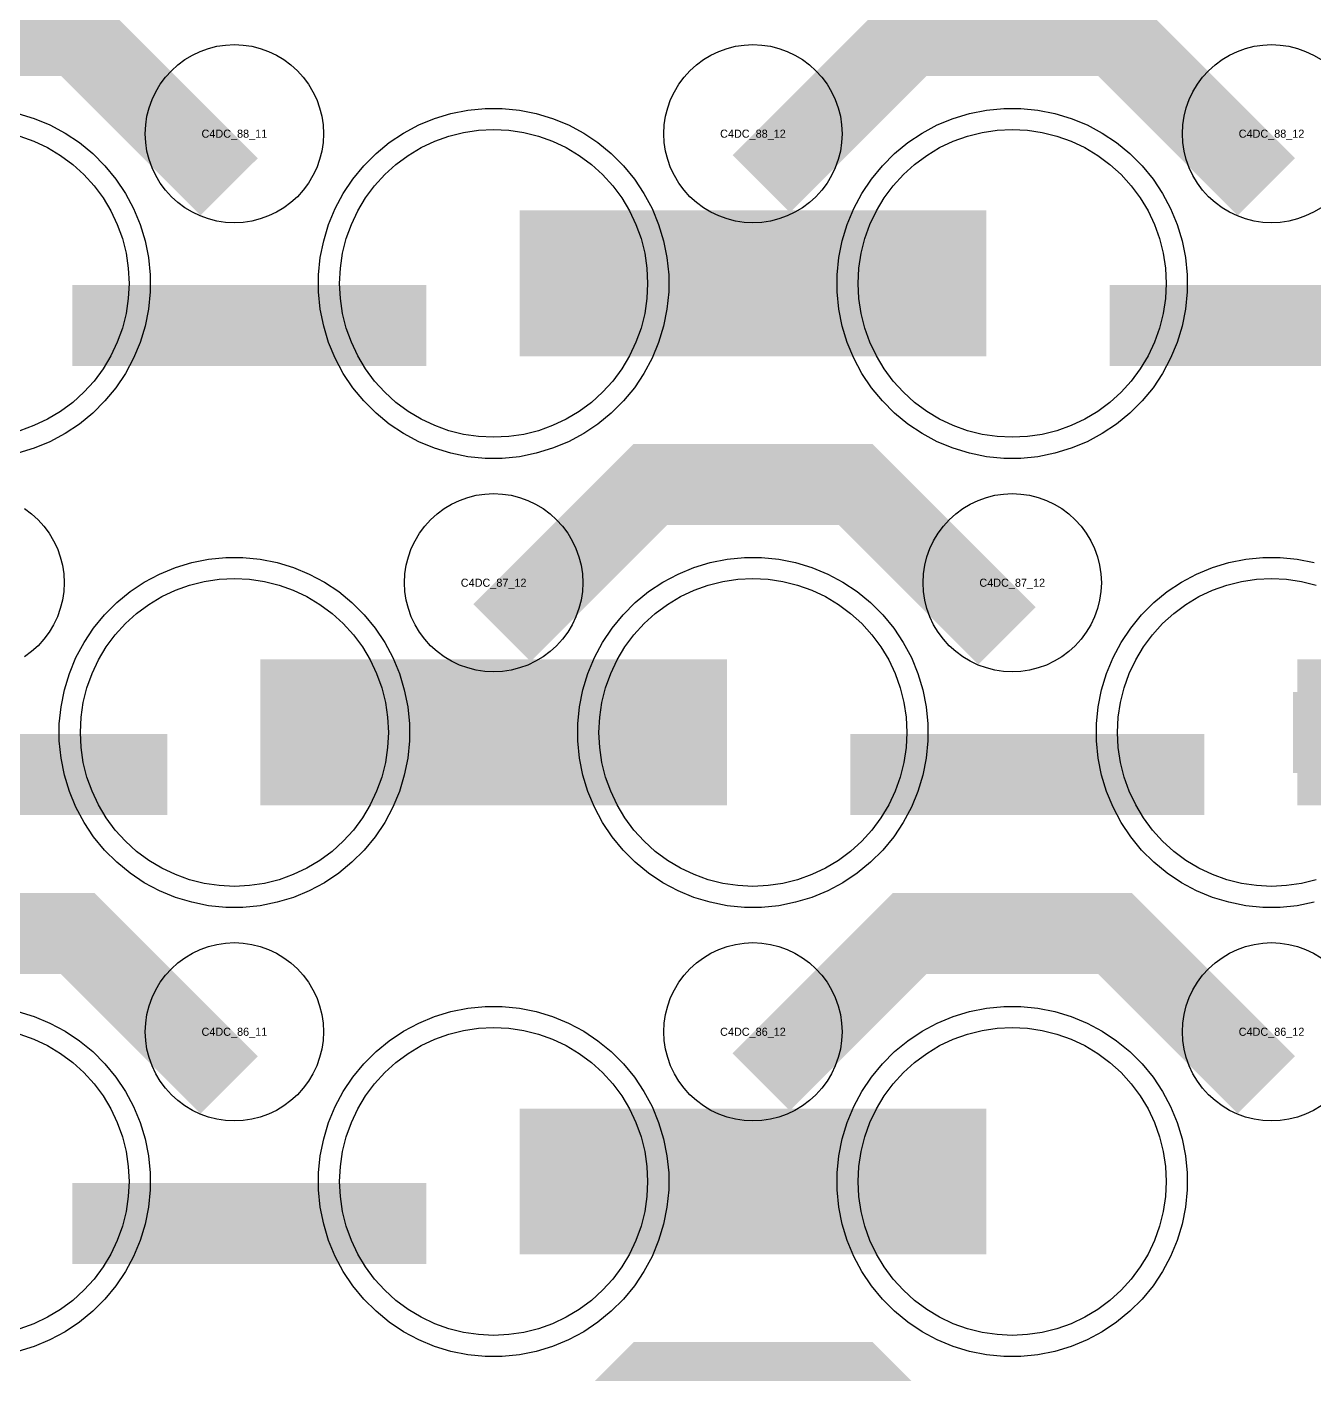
# Model space of a CAD drawing. Extents: x -11880 to 11880, y -14992 to 14992.
# Drawn here: x -8304 to -7906.9, y -2982.5 to -2566.8 of the extents above; entities that cross this region are included whole.
import ezdxf
from ezdxf.enums import TextEntityAlignment as Align

# ---------------------------------------------------------------- set-up
doc = ezdxf.new("R2010")
doc.units = 0
doc.header["$MEASUREMENT"] = 0
for name, color, linetype in [('GDS_775_DT_237', 138, 'CONTINUOUS'), ('RDL1_FS', 34, 'CONTINUOUS'), ('RDL_BS', 160, 'CONTINUOUS')]:
    doc.layers.add(name, color=color, linetype=linetype)

msp = doc.modelspace()

# ---------------------------------------------------------------- linework, layer by layer
at = {"layer": 'RDL1_FS'}
for points in [[(-8306.209, -2600.461), (-8301.819, -2602.033), (-8297.605, -2604.025), (-8293.605, -2606.423), (-8289.86, -2609.201), (-8286.406, -2612.331), (-8283.276, -2615.785), (-8280.498, -2619.53), (-8278.1, -2623.53), (-8276.108, -2627.744), (-8274.536, -2632.134), (-8273.404, -2636.657), (-8272.72, -2641.268), (-8272.491, -2645.925), (-8272.72, -2650.582), (-8273.404, -2655.193), (-8274.536, -2659.716), (-8276.108, -2664.106), (-8278.1, -2668.32), (-8280.498, -2672.32), (-8283.276, -2676.065), (-8286.406, -2679.519), (-8289.86, -2682.649), (-8293.605, -2685.427), (-8297.605, -2687.825), (-8301.819, -2689.817), (-8306.209, -2691.389)], [(-8306.209, -2877.591), (-8301.819, -2879.163), (-8297.605, -2881.155), (-8293.605, -2883.553), (-8289.86, -2886.331), (-8286.406, -2889.461), (-8283.276, -2892.915), (-8280.498, -2896.66), (-8278.1, -2900.66), (-8276.108, -2904.874), (-8274.536, -2909.264), (-8273.404, -2913.787), (-8272.72, -2918.398), (-8272.491, -2923.055), (-8272.72, -2927.712), (-8273.404, -2932.323), (-8274.536, -2936.846), (-8276.108, -2941.236), (-8278.1, -2945.45), (-8280.498, -2949.45), (-8283.276, -2953.195), (-8286.406, -2956.649), (-8289.86, -2959.779), (-8293.605, -2962.557), (-8297.605, -2964.955), (-8301.819, -2966.947), (-8306.209, -2968.519)]]:
    msp.add_lwpolyline(points, dxfattribs=at)
for points in [[(-8160, -2693.434), (-8164.657, -2693.205), (-8169.268, -2692.521), (-8173.791, -2691.389), (-8178.181, -2689.817), (-8182.395, -2687.825), (-8186.395, -2685.427), (-8190.14, -2682.649), (-8193.594, -2679.519), (-8196.724, -2676.065), (-8199.502, -2672.32), (-8201.9, -2668.32), (-8203.892, -2664.106), (-8205.464, -2659.716), (-8206.596, -2655.193), (-8207.28, -2650.582), (-8207.509, -2645.925), (-8207.28, -2641.268), (-8206.596, -2636.657), (-8205.464, -2632.134), (-8203.892, -2627.744), (-8201.9, -2623.53), (-8199.502, -2619.53), (-8196.724, -2615.785), (-8193.594, -2612.331), (-8190.14, -2609.201), (-8186.395, -2606.423), (-8182.395, -2604.025), (-8178.181, -2602.033), (-8173.791, -2600.461), (-8169.268, -2599.329), (-8164.657, -2598.645), (-8160, -2598.416), (-8155.343, -2598.645), (-8150.732, -2599.329), (-8146.209, -2600.461), (-8141.819, -2602.033), (-8137.605, -2604.025), (-8133.605, -2606.423), (-8129.86, -2609.201), (-8126.406, -2612.331), (-8123.276, -2615.785), (-8120.498, -2619.53), (-8118.1, -2623.53), (-8116.108, -2627.744), (-8114.536, -2632.134), (-8113.404, -2636.657), (-8112.72, -2641.268), (-8112.491, -2645.925), (-8112.72, -2650.582), (-8113.404, -2655.193), (-8114.536, -2659.716), (-8116.108, -2664.106), (-8118.1, -2668.32), (-8120.498, -2672.32), (-8123.276, -2676.065), (-8126.406, -2679.519), (-8129.86, -2682.649), (-8133.605, -2685.427), (-8137.605, -2687.825), (-8141.819, -2689.817), (-8146.209, -2691.389), (-8150.732, -2692.521), (-8155.343, -2693.205)], [(-8000, -2693.434), (-8004.657, -2693.205), (-8009.268, -2692.521), (-8013.791, -2691.389), (-8018.181, -2689.817), (-8022.395, -2687.825), (-8026.395, -2685.427), (-8030.14, -2682.649), (-8033.594, -2679.519), (-8036.724, -2676.065), (-8039.502, -2672.32), (-8041.9, -2668.32), (-8043.892, -2664.106), (-8045.464, -2659.716), (-8046.596, -2655.193), (-8047.28, -2650.582), (-8047.509, -2645.925), (-8047.28, -2641.268), (-8046.596, -2636.657), (-8045.464, -2632.134), (-8043.892, -2627.744), (-8041.9, -2623.53), (-8039.502, -2619.53), (-8036.724, -2615.785), (-8033.594, -2612.331), (-8030.14, -2609.201), (-8026.395, -2606.423), (-8022.395, -2604.025), (-8018.181, -2602.033), (-8013.791, -2600.461), (-8009.268, -2599.329), (-8004.657, -2598.645), (-8000, -2598.416), (-7995.343, -2598.645), (-7990.732, -2599.329), (-7986.209, -2600.461), (-7981.819, -2602.033), (-7977.605, -2604.025), (-7973.605, -2606.423), (-7969.86, -2609.201), (-7966.406, -2612.331), (-7963.276, -2615.785), (-7960.498, -2619.53), (-7958.1, -2623.53), (-7956.108, -2627.744), (-7954.536, -2632.134), (-7953.404, -2636.657), (-7952.72, -2641.268), (-7952.491, -2645.925), (-7952.72, -2650.582), (-7953.404, -2655.193), (-7954.536, -2659.716), (-7956.108, -2664.106), (-7958.1, -2668.32), (-7960.498, -2672.32), (-7963.276, -2676.065), (-7966.406, -2679.519), (-7969.86, -2682.649), (-7973.605, -2685.427), (-7977.605, -2687.825), (-7981.819, -2689.817), (-7986.209, -2691.389), (-7990.732, -2692.521), (-7995.343, -2693.205)], [(-8160, -2970.564), (-8164.657, -2970.335), (-8169.268, -2969.651), (-8173.791, -2968.519), (-8178.181, -2966.947), (-8182.395, -2964.955), (-8186.395, -2962.557), (-8190.14, -2959.779), (-8193.594, -2956.649), (-8196.724, -2953.195), (-8199.502, -2949.45), (-8201.9, -2945.45), (-8203.892, -2941.236), (-8205.464, -2936.846), (-8206.596, -2932.323), (-8207.28, -2927.712), (-8207.509, -2923.055), (-8207.28, -2918.398), (-8206.596, -2913.787), (-8205.464, -2909.264), (-8203.892, -2904.874), (-8201.9, -2900.66), (-8199.502, -2896.66), (-8196.724, -2892.915), (-8193.594, -2889.461), (-8190.14, -2886.331), (-8186.395, -2883.553), (-8182.395, -2881.155), (-8178.181, -2879.163), (-8173.791, -2877.591), (-8169.268, -2876.459), (-8164.657, -2875.775), (-8160, -2875.546), (-8155.343, -2875.775), (-8150.732, -2876.459), (-8146.209, -2877.591), (-8141.819, -2879.163), (-8137.605, -2881.155), (-8133.605, -2883.553), (-8129.86, -2886.331), (-8126.406, -2889.461), (-8123.276, -2892.915), (-8120.498, -2896.66), (-8118.1, -2900.66), (-8116.108, -2904.874), (-8114.536, -2909.264), (-8113.404, -2913.787), (-8112.72, -2918.398), (-8112.491, -2923.055), (-8112.72, -2927.712), (-8113.404, -2932.323), (-8114.536, -2936.846), (-8116.108, -2941.236), (-8118.1, -2945.45), (-8120.498, -2949.45), (-8123.276, -2953.195), (-8126.406, -2956.649), (-8129.86, -2959.779), (-8133.605, -2962.557), (-8137.605, -2964.955), (-8141.819, -2966.947), (-8146.209, -2968.519), (-8150.732, -2969.651), (-8155.343, -2970.335)], [(-8000, -2970.564), (-8004.657, -2970.335), (-8009.268, -2969.651), (-8013.791, -2968.519), (-8018.181, -2966.947), (-8022.395, -2964.955), (-8026.395, -2962.557), (-8030.14, -2959.779), (-8033.594, -2956.649), (-8036.724, -2953.195), (-8039.502, -2949.45), (-8041.9, -2945.45), (-8043.892, -2941.236), (-8045.464, -2936.846), (-8046.596, -2932.323), (-8047.28, -2927.712), (-8047.509, -2923.055), (-8047.28, -2918.398), (-8046.596, -2913.787), (-8045.464, -2909.264), (-8043.892, -2904.874), (-8041.9, -2900.66), (-8039.502, -2896.66), (-8036.724, -2892.915), (-8033.594, -2889.461), (-8030.14, -2886.331), (-8026.395, -2883.553), (-8022.395, -2881.155), (-8018.181, -2879.163), (-8013.791, -2877.591), (-8009.268, -2876.459), (-8004.657, -2875.775), (-8000, -2875.546), (-7995.343, -2875.775), (-7990.732, -2876.459), (-7986.209, -2877.591), (-7981.819, -2879.163), (-7977.605, -2881.155), (-7973.605, -2883.553), (-7969.86, -2886.331), (-7966.406, -2889.461), (-7963.276, -2892.915), (-7960.498, -2896.66), (-7958.1, -2900.66), (-7956.108, -2904.874), (-7954.536, -2909.264), (-7953.404, -2913.787), (-7952.72, -2918.398), (-7952.491, -2923.055), (-7952.72, -2927.712), (-7953.404, -2932.323), (-7954.536, -2936.846), (-7956.108, -2941.236), (-7958.1, -2945.45), (-7960.498, -2949.45), (-7963.276, -2953.195), (-7966.406, -2956.649), (-7969.86, -2959.779), (-7973.605, -2962.557), (-7977.605, -2964.955), (-7981.819, -2966.947), (-7986.209, -2968.519), (-7990.732, -2969.651), (-7995.343, -2970.335)]]:
    msp.add_lwpolyline(points, close=True, dxfattribs=at)
for points in [[(-8151.998, -2645.925, 45, 45, 0), (-8079.998, -2645.925, 45, 45, 0)], [(-8079.998, -2645.925, 45, 45, 0), (-8007.998, -2645.925, 45, 45, 0)], [(-8151.998, -2923.055, 45, 45, 0), (-8079.998, -2923.055, 45, 45, 0)], [(-8079.998, -2923.055, 45, 45, 0), (-8007.998, -2923.055, 45, 45, 0)]]:
    msp.add_lwpolyline(points, format="xyseb", dxfattribs=at)
at = {"layer": 'RDL1_FS', "color": 11, "true_color": 0xf27172}
for points in [[(-8240, -2831.999), (-8244.657, -2831.77), (-8249.268, -2831.086), (-8253.791, -2829.954), (-8258.181, -2828.382), (-8262.395, -2826.39), (-8266.395, -2823.992), (-8270.14, -2821.214), (-8273.594, -2818.084), (-8276.724, -2814.63), (-8279.502, -2810.885), (-8281.9, -2806.885), (-8283.892, -2802.671), (-8285.464, -2798.281), (-8286.596, -2793.758), (-8287.28, -2789.147), (-8287.509, -2784.49), (-8287.28, -2779.833), (-8286.596, -2775.222), (-8285.464, -2770.699), (-8283.892, -2766.309), (-8281.9, -2762.095), (-8279.502, -2758.095), (-8276.724, -2754.35), (-8273.594, -2750.896), (-8270.14, -2747.766), (-8266.395, -2744.988), (-8262.395, -2742.59), (-8258.181, -2740.598), (-8253.791, -2739.026), (-8249.268, -2737.894), (-8244.657, -2737.21), (-8240, -2736.981), (-8235.343, -2737.21), (-8230.732, -2737.894), (-8226.209, -2739.026), (-8221.819, -2740.598), (-8217.605, -2742.59), (-8213.605, -2744.988), (-8209.86, -2747.766), (-8206.406, -2750.896), (-8203.276, -2754.35), (-8200.498, -2758.095), (-8198.1, -2762.095), (-8196.108, -2766.309), (-8194.536, -2770.699), (-8193.404, -2775.222), (-8192.72, -2779.833), (-8192.491, -2784.49), (-8192.72, -2789.147), (-8193.404, -2793.758), (-8194.536, -2798.281), (-8196.108, -2802.671), (-8198.1, -2806.885), (-8200.498, -2810.885), (-8203.276, -2814.63), (-8206.406, -2818.084), (-8209.86, -2821.214), (-8213.605, -2823.992), (-8217.605, -2826.39), (-8221.819, -2828.382), (-8226.209, -2829.954), (-8230.732, -2831.086), (-8235.343, -2831.77)], [(-8080, -2831.999), (-8084.657, -2831.77), (-8089.268, -2831.086), (-8093.791, -2829.954), (-8098.181, -2828.382), (-8102.395, -2826.39), (-8106.395, -2823.992), (-8110.14, -2821.214), (-8113.594, -2818.084), (-8116.724, -2814.63), (-8119.502, -2810.885), (-8121.9, -2806.885), (-8123.892, -2802.671), (-8125.464, -2798.281), (-8126.596, -2793.758), (-8127.28, -2789.147), (-8127.509, -2784.49), (-8127.28, -2779.833), (-8126.596, -2775.222), (-8125.464, -2770.699), (-8123.892, -2766.309), (-8121.9, -2762.095), (-8119.502, -2758.095), (-8116.724, -2754.35), (-8113.594, -2750.896), (-8110.14, -2747.766), (-8106.395, -2744.988), (-8102.395, -2742.59), (-8098.181, -2740.598), (-8093.791, -2739.026), (-8089.268, -2737.894), (-8084.657, -2737.21), (-8080, -2736.981), (-8075.343, -2737.21), (-8070.732, -2737.894), (-8066.209, -2739.026), (-8061.819, -2740.598), (-8057.605, -2742.59), (-8053.605, -2744.988), (-8049.86, -2747.766), (-8046.406, -2750.896), (-8043.276, -2754.35), (-8040.498, -2758.095), (-8038.1, -2762.095), (-8036.108, -2766.309), (-8034.536, -2770.699), (-8033.404, -2775.222), (-8032.72, -2779.833), (-8032.491, -2784.49), (-8032.72, -2789.147), (-8033.404, -2793.758), (-8034.536, -2798.281), (-8036.108, -2802.671), (-8038.1, -2806.885), (-8040.498, -2810.885), (-8043.276, -2814.63), (-8046.406, -2818.084), (-8049.86, -2821.214), (-8053.605, -2823.992), (-8057.605, -2826.39), (-8061.819, -2828.382), (-8066.209, -2829.954), (-8070.732, -2831.086), (-8075.343, -2831.77)]]:
    msp.add_lwpolyline(points, close=True, dxfattribs=at)
msp.add_lwpolyline([(-7906.209, -2829.954), (-7910.732, -2831.086), (-7915.343, -2831.77), (-7920, -2831.999), (-7924.657, -2831.77), (-7929.268, -2831.086), (-7933.791, -2829.954), (-7938.181, -2828.382), (-7942.395, -2826.39), (-7946.395, -2823.992), (-7950.14, -2821.214), (-7953.594, -2818.084), (-7956.724, -2814.63), (-7959.502, -2810.885), (-7961.9, -2806.885), (-7963.892, -2802.671), (-7965.464, -2798.281), (-7966.596, -2793.758), (-7967.28, -2789.147), (-7967.509, -2784.49), (-7967.28, -2779.833), (-7966.596, -2775.222), (-7965.464, -2770.699), (-7963.892, -2766.309), (-7961.9, -2762.095), (-7959.502, -2758.095), (-7956.724, -2754.35), (-7953.594, -2750.896), (-7950.14, -2747.766), (-7946.395, -2744.988), (-7942.395, -2742.59), (-7938.181, -2740.598), (-7933.791, -2739.026), (-7929.268, -2737.894), (-7924.657, -2737.21), (-7920, -2736.981), (-7915.343, -2737.21), (-7910.732, -2737.894), (-7906.209, -2739.026)], dxfattribs=at)
for points in [[(-8231.998, -2784.49, 45, 45, 0), (-8159.998, -2784.49, 45, 45, 0)], [(-8159.998, -2784.49, 45, 45, 0), (-8087.998, -2784.49, 45, 45, 0)], [(-7911.998, -2784.49, 45, 45, 0), (-7839.998, -2784.49, 45, 45, 0)]]:
    msp.add_lwpolyline(points, format="xyseb", dxfattribs=at)
at = {"layer": 'RDL_BS'}
for points in [[(-8241.599, -2616.138, 25, 25, 0), (-8288.313, -2569.424, 25, 25, 0), (-8318.071, -2569.424, 25, 25, 0)], [(-8077.438, -2615.239, 25, 25, 0), (-8031.623, -2569.424, 25, 25, 0), (-7998.07, -2569.424, 25, 25, 0)], [(-7921.599, -2616.138, 25, 25, 0), (-7968.313, -2569.424, 25, 25, 0), (-7998.071, -2569.424, 25, 25, 0)], [(-8289.984, -2658.938, 25, 25, 0), (-8180.719, -2658.938, 25, 25, 0)], [(-7969.984, -2658.938, 25, 25, 0), (-7860.719, -2658.938, 25, 25, 0)], [(-8157.438, -2753.804, 25, 25, 0), (-8111.623, -2707.989, 25, 25, 0), (-8078.07, -2707.989, 25, 25, 0)], [(-8001.599, -2754.703, 25, 25, 0), (-8048.313, -2707.989, 25, 25, 0), (-8078.071, -2707.989, 25, 25, 0)], [(-8241.599, -2893.268, 25, 25, 0), (-8288.313, -2846.554, 25, 25, 0), (-8318.071, -2846.554, 25, 25, 0)], [(-8077.438, -2892.369, 25, 25, 0), (-8031.623, -2846.554, 25, 25, 0), (-7998.07, -2846.554, 25, 25, 0)], [(-7921.599, -2893.268, 25, 25, 0), (-7968.313, -2846.554, 25, 25, 0), (-7998.071, -2846.554, 25, 25, 0)], [(-8289.984, -2936.068, 25, 25, 0), (-8180.719, -2936.068, 25, 25, 0)], [(-8157.438, -3030.934, 25, 25, 0), (-8111.623, -2985.119, 25, 25, 0), (-8078.07, -2985.119, 25, 25, 0)], [(-8001.599, -3031.833, 25, 25, 0), (-8048.313, -2985.119, 25, 25, 0), (-8078.071, -2985.119, 25, 25, 0)]]:
    msp.add_lwpolyline(points, format="xyseb", dxfattribs=at)
for points in [[(-8240, -2627.231), (-8242.693, -2627.099), (-8245.365, -2626.703), (-8247.984, -2626.046), (-8250.519, -2625.139), (-8252.956, -2623.987), (-8255.28, -2622.594), (-8257.443, -2620.991), (-8259.442, -2619.179), (-8261.254, -2617.18), (-8262.857, -2615.017), (-8264.25, -2612.693), (-8265.402, -2610.256), (-8266.309, -2607.721), (-8266.966, -2605.102), (-8267.362, -2602.43), (-8267.494, -2599.737), (-8267.362, -2597.044), (-8266.966, -2594.372), (-8266.309, -2591.753), (-8265.402, -2589.218), (-8264.25, -2586.781), (-8262.857, -2584.457), (-8261.254, -2582.294), (-8259.442, -2580.295), (-8257.443, -2578.483), (-8255.28, -2576.88), (-8252.956, -2575.487), (-8250.519, -2574.335), (-8247.984, -2573.428), (-8245.365, -2572.771), (-8242.693, -2572.375), (-8240, -2572.243), (-8237.307, -2572.375), (-8234.635, -2572.771), (-8232.016, -2573.428), (-8229.481, -2574.335), (-8227.044, -2575.487), (-8224.72, -2576.88), (-8222.557, -2578.483), (-8220.558, -2580.295), (-8218.746, -2582.294), (-8217.143, -2584.457), (-8215.75, -2586.781), (-8214.598, -2589.218), (-8213.691, -2591.753), (-8213.034, -2594.372), (-8212.638, -2597.044), (-8212.506, -2599.737), (-8212.638, -2602.43), (-8213.034, -2605.102), (-8213.691, -2607.721), (-8214.598, -2610.256), (-8215.75, -2612.693), (-8217.143, -2615.017), (-8218.746, -2617.18), (-8220.558, -2619.179), (-8222.557, -2620.991), (-8224.72, -2622.594), (-8227.044, -2623.987), (-8229.481, -2625.139), (-8232.016, -2626.046), (-8234.635, -2626.703), (-8237.307, -2627.099)], [(-8080, -2627.231), (-8082.693, -2627.099), (-8085.365, -2626.703), (-8087.984, -2626.046), (-8090.519, -2625.139), (-8092.956, -2623.987), (-8095.28, -2622.594), (-8097.443, -2620.991), (-8099.442, -2619.179), (-8101.254, -2617.18), (-8102.857, -2615.017), (-8104.25, -2612.693), (-8105.402, -2610.256), (-8106.309, -2607.721), (-8106.966, -2605.102), (-8107.362, -2602.43), (-8107.494, -2599.737), (-8107.362, -2597.044), (-8106.966, -2594.372), (-8106.309, -2591.753), (-8105.402, -2589.218), (-8104.25, -2586.781), (-8102.857, -2584.457), (-8101.254, -2582.294), (-8099.442, -2580.295), (-8097.443, -2578.483), (-8095.28, -2576.88), (-8092.956, -2575.487), (-8090.519, -2574.335), (-8087.984, -2573.428), (-8085.365, -2572.771), (-8082.693, -2572.375), (-8080, -2572.243), (-8077.307, -2572.375), (-8074.635, -2572.771), (-8072.016, -2573.428), (-8069.481, -2574.335), (-8067.044, -2575.487), (-8064.72, -2576.88), (-8062.557, -2578.483), (-8060.558, -2580.295), (-8058.746, -2582.294), (-8057.143, -2584.457), (-8055.75, -2586.781), (-8054.598, -2589.218), (-8053.691, -2591.753), (-8053.034, -2594.372), (-8052.638, -2597.044), (-8052.506, -2599.737), (-8052.638, -2602.43), (-8053.034, -2605.102), (-8053.691, -2607.721), (-8054.598, -2610.256), (-8055.75, -2612.693), (-8057.143, -2615.017), (-8058.746, -2617.18), (-8060.558, -2619.179), (-8062.557, -2620.991), (-8064.72, -2622.594), (-8067.044, -2623.987), (-8069.481, -2625.139), (-8072.016, -2626.046), (-8074.635, -2626.703), (-8077.307, -2627.099)], [(-8162.644, -2699.925), (-8167.938, -2699.408), (-8173.165, -2698.362), (-8178.205, -2696.831), (-8183.115, -2694.8), (-8187.777, -2692.308), (-8192.191, -2689.361), (-8196.292, -2685.999), (-8200.074, -2682.217), (-8203.436, -2678.116), (-8206.383, -2673.702), (-8208.875, -2669.04), (-8210.906, -2664.13), (-8212.437, -2659.09), (-8213.483, -2653.863), (-8214, -2648.569), (-8214, -2643.281), (-8213.483, -2637.987), (-8212.437, -2632.76), (-8210.906, -2627.72), (-8208.875, -2622.81), (-8206.383, -2618.148), (-8203.436, -2613.734), (-8200.074, -2609.633), (-8196.292, -2605.851), (-8192.191, -2602.489), (-8187.777, -2599.542), (-8183.115, -2597.05), (-8178.205, -2595.019), (-8173.165, -2593.488), (-8167.938, -2592.442), (-8162.644, -2591.925), (-8157.356, -2591.925), (-8152.062, -2592.442), (-8146.835, -2593.488), (-8141.795, -2595.019), (-8136.885, -2597.05), (-8132.223, -2599.542), (-8127.809, -2602.489), (-8123.708, -2605.851), (-8119.926, -2609.633), (-8116.564, -2613.734), (-8113.617, -2618.148), (-8111.125, -2622.81), (-8109.094, -2627.72), (-8107.563, -2632.76), (-8106.517, -2637.987), (-8106, -2643.281), (-8106, -2648.569), (-8106.517, -2653.863), (-8107.563, -2659.09), (-8109.094, -2664.13), (-8111.125, -2669.04), (-8113.617, -2673.702), (-8116.564, -2678.116), (-8119.926, -2682.217), (-8123.708, -2685.999), (-8127.809, -2689.361), (-8132.223, -2692.308), (-8136.885, -2694.8), (-8141.795, -2696.831), (-8146.835, -2698.362), (-8152.062, -2699.408), (-8157.356, -2699.925)], [(-8002.644, -2699.925), (-8007.938, -2699.408), (-8013.165, -2698.362), (-8018.205, -2696.831), (-8023.115, -2694.8), (-8027.777, -2692.308), (-8032.191, -2689.361), (-8036.292, -2685.999), (-8040.074, -2682.217), (-8043.436, -2678.116), (-8046.383, -2673.702), (-8048.875, -2669.04), (-8050.906, -2664.13), (-8052.437, -2659.09), (-8053.483, -2653.863), (-8054, -2648.569), (-8054, -2643.281), (-8053.483, -2637.987), (-8052.437, -2632.76), (-8050.906, -2627.72), (-8048.875, -2622.81), (-8046.383, -2618.148), (-8043.436, -2613.734), (-8040.074, -2609.633), (-8036.292, -2605.851), (-8032.191, -2602.489), (-8027.777, -2599.542), (-8023.115, -2597.05), (-8018.205, -2595.019), (-8013.165, -2593.488), (-8007.938, -2592.442), (-8002.644, -2591.925), (-7997.356, -2591.925), (-7992.062, -2592.442), (-7986.835, -2593.488), (-7981.795, -2595.019), (-7976.885, -2597.05), (-7972.223, -2599.542), (-7967.809, -2602.489), (-7963.708, -2605.851), (-7959.926, -2609.633), (-7956.564, -2613.734), (-7953.617, -2618.148), (-7951.125, -2622.81), (-7949.094, -2627.72), (-7947.563, -2632.76), (-7946.517, -2637.987), (-7946, -2643.281), (-7946, -2648.569), (-7946.517, -2653.863), (-7947.563, -2659.09), (-7949.094, -2664.13), (-7951.125, -2669.04), (-7953.617, -2673.702), (-7956.564, -2678.116), (-7959.926, -2682.217), (-7963.708, -2685.999), (-7967.809, -2689.361), (-7972.223, -2692.308), (-7976.885, -2694.8), (-7981.795, -2696.831), (-7986.835, -2698.362), (-7992.062, -2699.408), (-7997.356, -2699.925)], [(-8160, -2765.796), (-8162.693, -2765.664), (-8165.365, -2765.268), (-8167.984, -2764.611), (-8170.519, -2763.704), (-8172.956, -2762.552), (-8175.28, -2761.159), (-8177.443, -2759.556), (-8179.442, -2757.744), (-8181.254, -2755.745), (-8182.857, -2753.582), (-8184.25, -2751.258), (-8185.402, -2748.821), (-8186.309, -2746.286), (-8186.966, -2743.667), (-8187.362, -2740.995), (-8187.494, -2738.302), (-8187.362, -2735.609), (-8186.966, -2732.937), (-8186.309, -2730.318), (-8185.402, -2727.783), (-8184.25, -2725.346), (-8182.857, -2723.022), (-8181.254, -2720.859), (-8179.442, -2718.86), (-8177.443, -2717.048), (-8175.28, -2715.445), (-8172.956, -2714.052), (-8170.519, -2712.9), (-8167.984, -2711.993), (-8165.365, -2711.336), (-8162.693, -2710.94), (-8160, -2710.808), (-8157.307, -2710.94), (-8154.635, -2711.336), (-8152.016, -2711.993), (-8149.481, -2712.9), (-8147.044, -2714.052), (-8144.72, -2715.445), (-8142.557, -2717.048), (-8140.558, -2718.86), (-8138.746, -2720.859), (-8137.143, -2723.022), (-8135.75, -2725.346), (-8134.598, -2727.783), (-8133.691, -2730.318), (-8133.034, -2732.937), (-8132.638, -2735.609), (-8132.506, -2738.302), (-8132.638, -2740.995), (-8133.034, -2743.667), (-8133.691, -2746.286), (-8134.598, -2748.821), (-8135.75, -2751.258), (-8137.143, -2753.582), (-8138.746, -2755.745), (-8140.558, -2757.744), (-8142.557, -2759.556), (-8144.72, -2761.159), (-8147.044, -2762.552), (-8149.481, -2763.704), (-8152.016, -2764.611), (-8154.635, -2765.268), (-8157.307, -2765.664)], [(-8000, -2765.796), (-8002.693, -2765.664), (-8005.365, -2765.268), (-8007.984, -2764.611), (-8010.519, -2763.704), (-8012.956, -2762.552), (-8015.28, -2761.159), (-8017.443, -2759.556), (-8019.442, -2757.744), (-8021.254, -2755.745), (-8022.857, -2753.582), (-8024.25, -2751.258), (-8025.402, -2748.821), (-8026.309, -2746.286), (-8026.966, -2743.667), (-8027.362, -2740.995), (-8027.494, -2738.302), (-8027.362, -2735.609), (-8026.966, -2732.937), (-8026.309, -2730.318), (-8025.402, -2727.783), (-8024.25, -2725.346), (-8022.857, -2723.022), (-8021.254, -2720.859), (-8019.442, -2718.86), (-8017.443, -2717.048), (-8015.28, -2715.445), (-8012.956, -2714.052), (-8010.519, -2712.9), (-8007.984, -2711.993), (-8005.365, -2711.336), (-8002.693, -2710.94), (-8000, -2710.808), (-7997.307, -2710.94), (-7994.635, -2711.336), (-7992.016, -2711.993), (-7989.481, -2712.9), (-7987.044, -2714.052), (-7984.72, -2715.445), (-7982.557, -2717.048), (-7980.558, -2718.86), (-7978.746, -2720.859), (-7977.143, -2723.022), (-7975.75, -2725.346), (-7974.598, -2727.783), (-7973.691, -2730.318), (-7973.034, -2732.937), (-7972.638, -2735.609), (-7972.506, -2738.302), (-7972.638, -2740.995), (-7973.034, -2743.667), (-7973.691, -2746.286), (-7974.598, -2748.821), (-7975.75, -2751.258), (-7977.143, -2753.582), (-7978.746, -2755.745), (-7980.558, -2757.744), (-7982.557, -2759.556), (-7984.72, -2761.159), (-7987.044, -2762.552), (-7989.481, -2763.704), (-7992.016, -2764.611), (-7994.635, -2765.268), (-7997.307, -2765.664)], [(-8240, -2904.361), (-8242.693, -2904.229), (-8245.365, -2903.833), (-8247.984, -2903.176), (-8250.519, -2902.269), (-8252.956, -2901.117), (-8255.28, -2899.724), (-8257.443, -2898.121), (-8259.442, -2896.309), (-8261.254, -2894.31), (-8262.857, -2892.147), (-8264.25, -2889.823), (-8265.402, -2887.386), (-8266.309, -2884.851), (-8266.966, -2882.232), (-8267.362, -2879.56), (-8267.494, -2876.867), (-8267.362, -2874.174), (-8266.966, -2871.502), (-8266.309, -2868.883), (-8265.402, -2866.348), (-8264.25, -2863.911), (-8262.857, -2861.587), (-8261.254, -2859.424), (-8259.442, -2857.425), (-8257.443, -2855.613), (-8255.28, -2854.01), (-8252.956, -2852.617), (-8250.519, -2851.465), (-8247.984, -2850.558), (-8245.365, -2849.901), (-8242.693, -2849.505), (-8240, -2849.373), (-8237.307, -2849.505), (-8234.635, -2849.901), (-8232.016, -2850.558), (-8229.481, -2851.465), (-8227.044, -2852.617), (-8224.72, -2854.01), (-8222.557, -2855.613), (-8220.558, -2857.425), (-8218.746, -2859.424), (-8217.143, -2861.587), (-8215.75, -2863.911), (-8214.598, -2866.348), (-8213.691, -2868.883), (-8213.034, -2871.502), (-8212.638, -2874.174), (-8212.506, -2876.867), (-8212.638, -2879.56), (-8213.034, -2882.232), (-8213.691, -2884.851), (-8214.598, -2887.386), (-8215.75, -2889.823), (-8217.143, -2892.147), (-8218.746, -2894.31), (-8220.558, -2896.309), (-8222.557, -2898.121), (-8224.72, -2899.724), (-8227.044, -2901.117), (-8229.481, -2902.269), (-8232.016, -2903.176), (-8234.635, -2903.833), (-8237.307, -2904.229)], [(-8080, -2904.361), (-8082.693, -2904.229), (-8085.365, -2903.833), (-8087.984, -2903.176), (-8090.519, -2902.269), (-8092.956, -2901.117), (-8095.28, -2899.724), (-8097.443, -2898.121), (-8099.442, -2896.309), (-8101.254, -2894.31), (-8102.857, -2892.147), (-8104.25, -2889.823), (-8105.402, -2887.386), (-8106.309, -2884.851), (-8106.966, -2882.232), (-8107.362, -2879.56), (-8107.494, -2876.867), (-8107.362, -2874.174), (-8106.966, -2871.502), (-8106.309, -2868.883), (-8105.402, -2866.348), (-8104.25, -2863.911), (-8102.857, -2861.587), (-8101.254, -2859.424), (-8099.442, -2857.425), (-8097.443, -2855.613), (-8095.28, -2854.01), (-8092.956, -2852.617), (-8090.519, -2851.465), (-8087.984, -2850.558), (-8085.365, -2849.901), (-8082.693, -2849.505), (-8080, -2849.373), (-8077.307, -2849.505), (-8074.635, -2849.901), (-8072.016, -2850.558), (-8069.481, -2851.465), (-8067.044, -2852.617), (-8064.72, -2854.01), (-8062.557, -2855.613), (-8060.558, -2857.425), (-8058.746, -2859.424), (-8057.143, -2861.587), (-8055.75, -2863.911), (-8054.598, -2866.348), (-8053.691, -2868.883), (-8053.034, -2871.502), (-8052.638, -2874.174), (-8052.506, -2876.867), (-8052.638, -2879.56), (-8053.034, -2882.232), (-8053.691, -2884.851), (-8054.598, -2887.386), (-8055.75, -2889.823), (-8057.143, -2892.147), (-8058.746, -2894.31), (-8060.558, -2896.309), (-8062.557, -2898.121), (-8064.72, -2899.724), (-8067.044, -2901.117), (-8069.481, -2902.269), (-8072.016, -2903.176), (-8074.635, -2903.833), (-8077.307, -2904.229)], [(-8162.644, -2977.055), (-8167.938, -2976.538), (-8173.165, -2975.492), (-8178.205, -2973.961), (-8183.115, -2971.93), (-8187.777, -2969.438), (-8192.191, -2966.491), (-8196.292, -2963.129), (-8200.074, -2959.347), (-8203.436, -2955.246), (-8206.383, -2950.832), (-8208.875, -2946.17), (-8210.906, -2941.26), (-8212.437, -2936.22), (-8213.483, -2930.993), (-8214, -2925.699), (-8214, -2920.411), (-8213.483, -2915.117), (-8212.437, -2909.89), (-8210.906, -2904.85), (-8208.875, -2899.94), (-8206.383, -2895.278), (-8203.436, -2890.864), (-8200.074, -2886.763), (-8196.292, -2882.981), (-8192.191, -2879.619), (-8187.777, -2876.672), (-8183.115, -2874.18), (-8178.205, -2872.149), (-8173.165, -2870.618), (-8167.938, -2869.572), (-8162.644, -2869.055), (-8157.356, -2869.055), (-8152.062, -2869.572), (-8146.835, -2870.618), (-8141.795, -2872.149), (-8136.885, -2874.18), (-8132.223, -2876.672), (-8127.809, -2879.619), (-8123.708, -2882.981), (-8119.926, -2886.763), (-8116.564, -2890.864), (-8113.617, -2895.278), (-8111.125, -2899.94), (-8109.094, -2904.85), (-8107.563, -2909.89), (-8106.517, -2915.117), (-8106, -2920.411), (-8106, -2925.699), (-8106.517, -2930.993), (-8107.563, -2936.22), (-8109.094, -2941.26), (-8111.125, -2946.17), (-8113.617, -2950.832), (-8116.564, -2955.246), (-8119.926, -2959.347), (-8123.708, -2963.129), (-8127.809, -2966.491), (-8132.223, -2969.438), (-8136.885, -2971.93), (-8141.795, -2973.961), (-8146.835, -2975.492), (-8152.062, -2976.538), (-8157.356, -2977.055)], [(-8002.644, -2977.055), (-8007.938, -2976.538), (-8013.165, -2975.492), (-8018.205, -2973.961), (-8023.115, -2971.93), (-8027.777, -2969.438), (-8032.191, -2966.491), (-8036.292, -2963.129), (-8040.074, -2959.347), (-8043.436, -2955.246), (-8046.383, -2950.832), (-8048.875, -2946.17), (-8050.906, -2941.26), (-8052.437, -2936.22), (-8053.483, -2930.993), (-8054, -2925.699), (-8054, -2920.411), (-8053.483, -2915.117), (-8052.437, -2909.89), (-8050.906, -2904.85), (-8048.875, -2899.94), (-8046.383, -2895.278), (-8043.436, -2890.864), (-8040.074, -2886.763), (-8036.292, -2882.981), (-8032.191, -2879.619), (-8027.777, -2876.672), (-8023.115, -2874.18), (-8018.205, -2872.149), (-8013.165, -2870.618), (-8007.938, -2869.572), (-8002.644, -2869.055), (-7997.356, -2869.055), (-7992.062, -2869.572), (-7986.835, -2870.618), (-7981.795, -2872.149), (-7976.885, -2874.18), (-7972.223, -2876.672), (-7967.809, -2879.619), (-7963.708, -2882.981), (-7959.926, -2886.763), (-7956.564, -2890.864), (-7953.617, -2895.278), (-7951.125, -2899.94), (-7949.094, -2904.85), (-7947.563, -2909.89), (-7946.517, -2915.117), (-7946, -2920.411), (-7946, -2925.699), (-7946.517, -2930.993), (-7947.563, -2936.22), (-7949.094, -2941.26), (-7951.125, -2946.17), (-7953.617, -2950.832), (-7956.564, -2955.246), (-7959.926, -2959.347), (-7963.708, -2963.129), (-7967.809, -2966.491), (-7972.223, -2969.438), (-7976.885, -2971.93), (-7981.795, -2973.961), (-7986.835, -2975.492), (-7992.062, -2976.538), (-7997.356, -2977.055)]]:
    msp.add_lwpolyline(points, close=True, dxfattribs=at)
for points in [[(-7904.72, -2622.594), (-7907.044, -2623.987), (-7909.481, -2625.139), (-7912.016, -2626.046), (-7914.635, -2626.703), (-7917.307, -2627.099), (-7920, -2627.231), (-7922.693, -2627.099), (-7925.365, -2626.703), (-7927.984, -2626.046), (-7930.519, -2625.139), (-7932.956, -2623.987), (-7935.28, -2622.594), (-7937.443, -2620.991), (-7939.442, -2619.179), (-7941.254, -2617.18), (-7942.857, -2615.017), (-7944.25, -2612.693), (-7945.402, -2610.256), (-7946.309, -2607.721), (-7946.966, -2605.102), (-7947.362, -2602.43), (-7947.494, -2599.737), (-7947.362, -2597.044), (-7946.966, -2594.372), (-7946.309, -2591.753), (-7945.402, -2589.218), (-7944.25, -2586.781), (-7942.857, -2584.457), (-7941.254, -2582.294), (-7939.442, -2580.295), (-7937.443, -2578.483), (-7935.28, -2576.88), (-7932.956, -2575.487), (-7930.519, -2574.335), (-7927.984, -2573.428), (-7925.365, -2572.771), (-7922.693, -2572.375), (-7920, -2572.243), (-7917.307, -2572.375), (-7914.635, -2572.771), (-7912.016, -2573.428), (-7909.481, -2574.335), (-7907.044, -2575.487), (-7904.72, -2576.88)], [(-8306.835, -2593.488), (-8301.795, -2595.019), (-8296.885, -2597.05), (-8292.223, -2599.542), (-8287.809, -2602.489), (-8283.708, -2605.851), (-8279.926, -2609.633), (-8276.564, -2613.734), (-8273.617, -2618.148), (-8271.125, -2622.81), (-8269.094, -2627.72), (-8267.563, -2632.76), (-8266.517, -2637.987), (-8266, -2643.281), (-8266, -2648.569), (-8266.517, -2653.863), (-8267.563, -2659.09), (-8269.094, -2664.13), (-8271.125, -2669.04), (-8273.617, -2673.702), (-8276.564, -2678.116), (-8279.926, -2682.217), (-8283.708, -2685.999), (-8287.809, -2689.361), (-8292.223, -2692.308), (-8296.885, -2694.8), (-8301.795, -2696.831), (-8306.835, -2698.362)], [(-8304.72, -2715.445), (-8302.557, -2717.048), (-8300.558, -2718.86), (-8298.746, -2720.859), (-8297.143, -2723.022), (-8295.75, -2725.346), (-8294.598, -2727.783), (-8293.691, -2730.318), (-8293.034, -2732.937), (-8292.638, -2735.609), (-8292.506, -2738.302), (-8292.638, -2740.995), (-8293.034, -2743.667), (-8293.691, -2746.286), (-8294.598, -2748.821), (-8295.75, -2751.258), (-8297.143, -2753.582), (-8298.746, -2755.745), (-8300.558, -2757.744), (-8302.557, -2759.556), (-8304.72, -2761.159)], [(-7904.72, -2899.724), (-7907.044, -2901.117), (-7909.481, -2902.269), (-7912.016, -2903.176), (-7914.635, -2903.833), (-7917.307, -2904.229), (-7920, -2904.361), (-7922.693, -2904.229), (-7925.365, -2903.833), (-7927.984, -2903.176), (-7930.519, -2902.269), (-7932.956, -2901.117), (-7935.28, -2899.724), (-7937.443, -2898.121), (-7939.442, -2896.309), (-7941.254, -2894.31), (-7942.857, -2892.147), (-7944.25, -2889.823), (-7945.402, -2887.386), (-7946.309, -2884.851), (-7946.966, -2882.232), (-7947.362, -2879.56), (-7947.494, -2876.867), (-7947.362, -2874.174), (-7946.966, -2871.502), (-7946.309, -2868.883), (-7945.402, -2866.348), (-7944.25, -2863.911), (-7942.857, -2861.587), (-7941.254, -2859.424), (-7939.442, -2857.425), (-7937.443, -2855.613), (-7935.28, -2854.01), (-7932.956, -2852.617), (-7930.519, -2851.465), (-7927.984, -2850.558), (-7925.365, -2849.901), (-7922.693, -2849.505), (-7920, -2849.373), (-7917.307, -2849.505), (-7914.635, -2849.901), (-7912.016, -2850.558), (-7909.481, -2851.465), (-7907.044, -2852.617), (-7904.72, -2854.01)], [(-8306.835, -2870.618), (-8301.795, -2872.149), (-8296.885, -2874.18), (-8292.223, -2876.672), (-8287.809, -2879.619), (-8283.708, -2882.981), (-8279.926, -2886.763), (-8276.564, -2890.864), (-8273.617, -2895.278), (-8271.125, -2899.94), (-8269.094, -2904.85), (-8267.563, -2909.89), (-8266.517, -2915.117), (-8266, -2920.411), (-8266, -2925.699), (-8266.517, -2930.993), (-8267.563, -2936.22), (-8269.094, -2941.26), (-8271.125, -2946.17), (-8273.617, -2950.832), (-8276.564, -2955.246), (-8279.926, -2959.347), (-8283.708, -2963.129), (-8287.809, -2966.491), (-8292.223, -2969.438), (-8296.885, -2971.93), (-8301.795, -2973.961), (-8306.835, -2975.492)]]:
    msp.add_lwpolyline(points, dxfattribs=at)
at = {"layer": 'RDL_BS', "color": 11, "true_color": 0xf27172}
for points in [[(-8242.644, -2838.49), (-8247.938, -2837.973), (-8253.165, -2836.927), (-8258.205, -2835.396), (-8263.115, -2833.365), (-8267.777, -2830.873), (-8272.191, -2827.926), (-8276.292, -2824.564), (-8280.074, -2820.782), (-8283.436, -2816.681), (-8286.383, -2812.267), (-8288.875, -2807.605), (-8290.906, -2802.695), (-8292.437, -2797.655), (-8293.483, -2792.428), (-8294, -2787.134), (-8294, -2781.846), (-8293.483, -2776.552), (-8292.437, -2771.325), (-8290.906, -2766.285), (-8288.875, -2761.375), (-8286.383, -2756.713), (-8283.436, -2752.299), (-8280.074, -2748.198), (-8276.292, -2744.416), (-8272.191, -2741.054), (-8267.777, -2738.107), (-8263.115, -2735.615), (-8258.205, -2733.584), (-8253.165, -2732.053), (-8247.938, -2731.007), (-8242.644, -2730.49), (-8237.356, -2730.49), (-8232.062, -2731.007), (-8226.835, -2732.053), (-8221.795, -2733.584), (-8216.885, -2735.615), (-8212.223, -2738.107), (-8207.809, -2741.054), (-8203.708, -2744.416), (-8199.926, -2748.198), (-8196.564, -2752.299), (-8193.617, -2756.713), (-8191.125, -2761.375), (-8189.094, -2766.285), (-8187.563, -2771.325), (-8186.517, -2776.552), (-8186, -2781.846), (-8186, -2787.134), (-8186.517, -2792.428), (-8187.563, -2797.655), (-8189.094, -2802.695), (-8191.125, -2807.605), (-8193.617, -2812.267), (-8196.564, -2816.681), (-8199.926, -2820.782), (-8203.708, -2824.564), (-8207.809, -2827.926), (-8212.223, -2830.873), (-8216.885, -2833.365), (-8221.795, -2835.396), (-8226.835, -2836.927), (-8232.062, -2837.973), (-8237.356, -2838.49)], [(-8082.644, -2838.49), (-8087.938, -2837.973), (-8093.165, -2836.927), (-8098.205, -2835.396), (-8103.115, -2833.365), (-8107.777, -2830.873), (-8112.191, -2827.926), (-8116.292, -2824.564), (-8120.074, -2820.782), (-8123.436, -2816.681), (-8126.383, -2812.267), (-8128.875, -2807.605), (-8130.906, -2802.695), (-8132.437, -2797.655), (-8133.483, -2792.428), (-8134, -2787.134), (-8134, -2781.846), (-8133.483, -2776.552), (-8132.437, -2771.325), (-8130.906, -2766.285), (-8128.875, -2761.375), (-8126.383, -2756.713), (-8123.436, -2752.299), (-8120.074, -2748.198), (-8116.292, -2744.416), (-8112.191, -2741.054), (-8107.777, -2738.107), (-8103.115, -2735.615), (-8098.205, -2733.584), (-8093.165, -2732.053), (-8087.938, -2731.007), (-8082.644, -2730.49), (-8077.356, -2730.49), (-8072.062, -2731.007), (-8066.835, -2732.053), (-8061.795, -2733.584), (-8056.885, -2735.615), (-8052.223, -2738.107), (-8047.809, -2741.054), (-8043.708, -2744.416), (-8039.926, -2748.198), (-8036.564, -2752.299), (-8033.617, -2756.713), (-8031.125, -2761.375), (-8029.094, -2766.285), (-8027.563, -2771.325), (-8026.517, -2776.552), (-8026, -2781.846), (-8026, -2787.134), (-8026.517, -2792.428), (-8027.563, -2797.655), (-8029.094, -2802.695), (-8031.125, -2807.605), (-8033.617, -2812.267), (-8036.564, -2816.681), (-8039.926, -2820.782), (-8043.708, -2824.564), (-8047.809, -2827.926), (-8052.223, -2830.873), (-8056.885, -2833.365), (-8061.795, -2835.396), (-8066.835, -2836.927), (-8072.062, -2837.973), (-8077.356, -2838.49)]]:
    msp.add_lwpolyline(points, close=True, dxfattribs=at)
msp.add_lwpolyline([(-7906.835, -2836.927), (-7912.062, -2837.973), (-7917.356, -2838.49), (-7922.644, -2838.49), (-7927.938, -2837.973), (-7933.165, -2836.927), (-7938.205, -2835.396), (-7943.115, -2833.365), (-7947.777, -2830.873), (-7952.191, -2827.926), (-7956.292, -2824.564), (-7960.074, -2820.782), (-7963.436, -2816.681), (-7966.383, -2812.267), (-7968.875, -2807.605), (-7970.906, -2802.695), (-7972.437, -2797.655), (-7973.483, -2792.428), (-7974, -2787.134), (-7974, -2781.846), (-7973.483, -2776.552), (-7972.437, -2771.325), (-7970.906, -2766.285), (-7968.875, -2761.375), (-7966.383, -2756.713), (-7963.436, -2752.299), (-7960.074, -2748.198), (-7956.292, -2744.416), (-7952.191, -2741.054), (-7947.777, -2738.107), (-7943.115, -2735.615), (-7938.205, -2733.584), (-7933.165, -2732.053), (-7927.938, -2731.007), (-7922.644, -2730.49), (-7917.356, -2730.49), (-7912.062, -2731.007), (-7906.835, -2732.053)], dxfattribs=at)
for points in [[(-7827.5, -2784.49, 25, 25, 0), (-7913.333, -2784.49, 25, 25, 0)], [(-8369.984, -2797.503, 25, 25, 0), (-8260.719, -2797.503, 25, 25, 0)], [(-8049.984, -2797.503, 25, 25, 0), (-7940.719, -2797.503, 25, 25, 0)]]:
    msp.add_lwpolyline(points, format="xyseb", dxfattribs=at)

# ---------------------------------------------------------------- texts
at = {"layer": 'GDS_775_DT_237'}
for s, p in [('C4DC_88_11', (-8240, -2599.737)), ('C4DC_88_11', (-8240, -2599.737)), ('C4DC_88_12', (-8080, -2599.737)), ('C4DC_88_12', (-8080, -2599.737)), ('C4DC_88_12', (-7920, -2599.737)), ('C4DC_88_12', (-7920, -2599.737)), ('C4DC_87_12', (-8160, -2738.302)), ('C4DC_87_12', (-8160, -2738.302)), ('C4DC_87_12', (-8000, -2738.302)), ('C4DC_87_12', (-8000, -2738.302)), ('C4DC_86_11', (-8240, -2876.867)), ('C4DC_86_11', (-8240, -2876.867)), ('C4DC_86_12', (-8080, -2876.867)), ('C4DC_86_12', (-8080, -2876.867)), ('C4DC_86_12', (-7920, -2876.867)), ('C4DC_86_12', (-7920, -2876.867))]:
    msp.add_text(s, height=2.5, dxfattribs=at).set_placement(p, align=Align.MIDDLE_CENTER)

doc.saveas('drawing.dxf')
